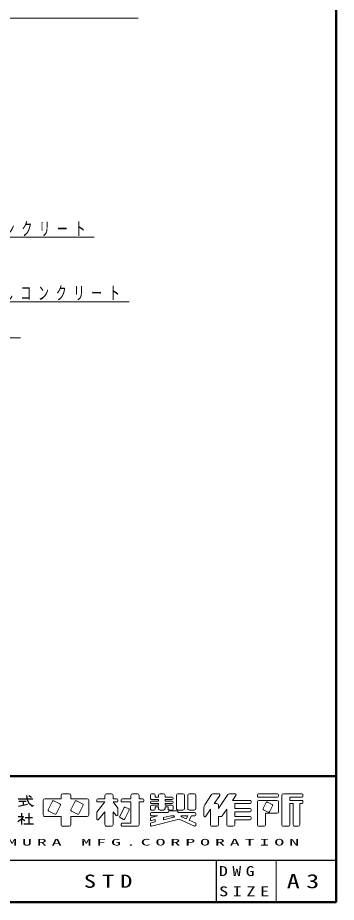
# Model space of a CAD drawing. Units: millimetres on the paper. Extents: x -385 to 0, y -594 to 267.
# Drawn here: x -53 to 0, y -594 to -446.7 of the extents above; entities that cross this region are included whole.
import ezdxf

# ---------------------------------------------------------------- set-up
doc = ezdxf.new("R2010")
doc.units = ezdxf.units.MM
doc.layers.add('LY_1', color=7, linetype='Continuous', lineweight=25)
doc.styles.add('ＭＳ ゴシック', font='')
doc.styles.get('ＭＳ ゴシック').set_extended_font_data('MS Gothic')

msp = doc.modelspace()

# ---------------------------------------------------------------- linework, layer by layer
at = {"layer": 'LY_1', "lineweight": 50}
for p, q in [((0, -594), (0, -327)), ((-385, -573), (0, -573)), ((-385, -594), (0, -594))]:
    msp.add_line(p, q, dxfattribs=at)
at = {"layer": 'LY_1', "lineweight": 13}
for p, q in [((-74.965, -446.736), (-32.965, -446.736)), ((-58.287, -483.206), (-40.287, -483.206)), ((-58.458, -494.013), (-34.458, -494.013)), ((-58.511, -499.962), (-52.511, -499.962)), ((-45.506, -575.937), (-44.426, -575.937)), ((-38.216, -575.937), (-37.406, -575.937)), ((-33.896, -575.937), (-33.086, -575.937)), ((-30.764, -575.937), (-30.278, -575.937)), ((-28.766, -575.937), (-29.306, -575.937)), ((-26.336, -575.937), (-25.526, -575.937)), ((-24.446, -575.937), (-23.636, -575.937)), ((-21.88, -577.758), (-20.746, -576.057)), ((-20.521, -575.937), (-19.529, -575.937)), ((-19.586, -578.367), (-18.046, -576.057)), ((-17.821, -575.937), (-16.829, -575.937)), ((-12.944, -575.937), (-9.758, -575.937)), ((-8.786, -575.937), (-5.708, -575.937)), ((-48.746, -577.017), (-48.746, -579.447)), ((-48.476, -576.747), (-45.776, -576.747)), ((-47.198, -577.162), (-47.918, -578.6)), ((-45.975, -577.592), (-46.981, -577.089)), ((-45.776, -576.207), (-45.776, -576.747)), ((-44.156, -576.207), (-44.156, -576.747)), ((-44.156, -576.747), (-41.456, -576.747)), ((-43.418, -577.162), (-44.138, -578.6)), ((-42.195, -577.592), (-43.201, -577.089)), ((-41.186, -577.017), (-41.186, -579.447)), ((-39.836, -576.909), (-39.836, -577.125)), ((-38.486, -577.287), (-39.836, -578.974)), ((-39.674, -576.747), (-38.486, -576.747)), ((-39.674, -577.287), (-38.486, -577.287)), ((-38.486, -576.207), (-38.486, -576.747)), ((-37.136, -576.207), (-37.136, -576.747)), ((-37.136, -576.747), (-36.488, -576.747)), ((-37.136, -577.287), (-36.326, -578.299)), ((-37.136, -577.287), (-36.488, -577.287)), ((-36.326, -576.909), (-36.326, -577.125)), ((-35.786, -576.909), (-35.786, -577.125)), ((-35.624, -576.747), (-34.166, -576.747)), ((-35.624, -577.287), (-34.166, -577.287)), ((-34.166, -576.207), (-34.166, -576.747)), ((-34.166, -577.287), (-34.166, -580.797)), ((-32.816, -576.207), (-32.816, -576.747)), ((-32.816, -576.747), (-32.168, -576.747)), ((-32.816, -577.287), (-32.816, -581.067)), ((-32.816, -577.287), (-32.168, -577.287)), ((-32.006, -576.909), (-32.006, -577.125)), ((-30.926, -576.099), (-30.926, -576.72)), ((-30.926, -577.314), (-30.926, -577.395)), ((-30.764, -576.882), (-29.576, -576.882)), ((-30.764, -577.152), (-29.576, -577.152)), ((-30.764, -577.557), (-29.576, -577.557)), ((-30.116, -576.099), (-30.116, -576.477)), ((-30.116, -576.477), (-29.576, -576.477)), ((-29.576, -576.207), (-29.576, -576.477)), ((-29.576, -576.882), (-29.576, -577.152)), ((-29.576, -577.557), (-29.576, -577.827)), ((-28.496, -576.207), (-28.496, -576.477)), ((-28.496, -576.477), (-27.308, -576.477)), ((-28.496, -576.882), (-27.308, -576.882)), ((-28.496, -576.882), (-28.496, -577.152)), ((-28.496, -577.152), (-27.308, -577.152)), ((-28.496, -577.557), (-27.308, -577.557)), ((-28.496, -577.557), (-28.496, -577.827)), ((-27.146, -576.639), (-27.146, -576.72)), ((-27.146, -577.314), (-27.146, -577.395)), ((-26.606, -576.207), (-26.606, -578.367)), ((-25.256, -576.207), (-25.256, -578.367)), ((-24.716, -576.207), (-24.716, -578.367)), ((-23.366, -576.207), (-23.366, -578.367)), ((-20.306, -577.557), (-19.394, -576.189)), ((-20.306, -577.557), (-19.856, -577.557)), ((-17.246, -577.017), (-16.694, -576.189)), ((-17.246, -577.017), (-14.348, -577.017)), ((-16.886, -577.557), (-14.348, -577.557)), ((-16.886, -577.557), (-16.886, -578.367)), ((-14.186, -577.179), (-14.186, -577.395)), ((-13.106, -576.099), (-13.106, -576.315)), ((-13.106, -577.287), (-13.106, -581.067)), ((-12.944, -576.477), (-9.758, -576.477)), ((-12.836, -577.017), (-9.866, -577.017)), ((-11.666, -577.378), (-12.17, -578.384)), ((-11.449, -577.305), (-10.659, -577.7)), ((-9.596, -576.099), (-9.596, -576.315)), ((-9.596, -577.287), (-9.596, -578.907)), ((-9.056, -576.207), (-9.056, -581.067)), ((-7.706, -576.477), (-7.706, -577.017)), ((-7.706, -576.477), (-5.708, -576.477)), ((-7.706, -577.017), (-5.708, -577.017)), ((-7.706, -577.557), (-7.166, -577.557)), ((-7.706, -577.557), (-7.706, -581.067)), ((-7.166, -577.557), (-7.166, -581.067)), ((-6.086, -577.557), (-5.708, -577.557)), ((-6.086, -577.557), (-6.086, -581.067)), ((-5.546, -576.099), (-5.546, -576.315)), ((-5.546, -577.179), (-5.546, -577.395)), ((-47.845, -578.817), (-46.839, -579.32)), ((-46.622, -579.248), (-45.902, -577.81)), ((-44.065, -578.817), (-43.059, -579.32)), ((-42.842, -579.248), (-42.122, -577.81)), ((-39.836, -578.974), (-39.836, -580.132)), ((-38.486, -578.907), (-39.547, -580.234)), ((-38.486, -578.907), (-38.486, -581.067)), ((-37.136, -578.907), (-36.614, -579.559)), ((-37.136, -578.907), (-37.136, -581.067)), ((-36.326, -578.299), (-36.326, -579.457)), ((-35.318, -578.242), (-36.038, -579.68)), ((-34.454, -578.674), (-35.174, -580.112)), ((-35.101, -578.169), (-34.527, -578.456)), ((-30.926, -577.989), (-30.926, -578.475)), ((-30.764, -577.827), (-29.576, -577.827)), ((-30.764, -578.637), (-30.278, -578.637)), ((-30.764, -579.042), (-27.956, -579.042)), ((-30.116, -578.097), (-29.576, -578.097)), ((-30.116, -578.097), (-30.116, -578.475)), ((-29.576, -578.097), (-29.576, -578.367)), ((-29.306, -578.637), (-28.766, -578.637)), ((-28.496, -577.827), (-27.308, -577.827)), ((-28.496, -578.097), (-28.496, -578.367)), ((-28.496, -578.097), (-27.956, -578.097)), ((-27.956, -578.097), (-27.956, -578.475)), ((-27.956, -578.934), (-27.956, -579.042)), ((-27.794, -578.637), (-27.308, -578.637)), ((-27.794, -578.772), (-26.498, -578.772)), ((-27.146, -577.989), (-27.146, -578.475)), ((-26.336, -578.637), (-25.526, -578.637)), ((-26.336, -578.934), (-26.336, -579.042)), ((-26.336, -579.042), (-23.528, -579.042)), ((-24.446, -578.637), (-23.636, -578.637)), ((-22.016, -578.207), (-22.016, -579.587)), ((-21.719, -579.677), (-20.936, -578.502)), ((-20.936, -578.502), (-20.936, -581.067)), ((-19.586, -577.827), (-19.586, -578.367)), ((-18.966, -579.596), (-18.236, -578.502)), ((-18.236, -578.502), (-18.236, -581.067)), ((-16.886, -578.367), (-14.348, -578.367)), ((-16.886, -578.907), (-16.886, -579.717)), ((-16.886, -578.907), (-14.348, -578.907)), ((-14.186, -578.529), (-14.186, -578.745)), ((-12.097, -578.601), (-11.307, -578.996)), ((-10.586, -577.918), (-11.09, -578.924)), ((-48.476, -579.717), (-45.776, -579.717)), ((-45.776, -579.717), (-45.776, -581.067)), ((-44.156, -579.717), (-41.456, -579.717)), ((-44.156, -579.717), (-44.156, -581.067)), ((-35.965, -579.897), (-35.391, -580.184)), ((-30.926, -579.204), (-30.926, -579.42)), ((-30.926, -580.005), (-30.926, -580.227)), ((-29.74, -579.582), (-30.803, -579.848)), ((-30.764, -579.582), (-29.74, -579.582)), ((-26.15, -580.159), (-30.725, -581.303)), ((-30.116, -580.232), (-30.725, -580.385)), ((-30.116, -580.232), (-30.116, -580.594)), ((-27.513, -579.582), (-28.766, -579.895)), ((-27.023, -579.821), (-28.766, -580.257)), ((-28.766, -579.895), (-28.766, -580.257)), ((-27.513, -579.582), (-27.053, -579.582)), ((-26.15, -580.159), (-23.594, -581.295)), ((-25.771, -579.737), (-24.968, -580.094)), ((-25.738, -579.582), (-24.712, -579.582)), ((-24.968, -580.094), (-24.712, -579.582)), ((-24.474, -580.313), (-24.108, -579.582)), ((-24.474, -580.313), (-23.462, -580.763)), ((-24.108, -579.582), (-23.528, -579.582)), ((-23.366, -579.204), (-23.366, -579.42)), ((-19.586, -579.717), (-19.19, -579.717)), ((-19.586, -579.717), (-19.586, -581.067)), ((-16.886, -579.717), (-14.348, -579.717)), ((-16.886, -580.257), (-16.886, -581.067)), ((-16.886, -580.257), (-14.348, -580.257)), ((-14.186, -579.879), (-14.186, -580.095)), ((-11.756, -579.177), (-11.756, -581.067)), ((-11.756, -579.177), (-9.866, -579.177)), ((-45.506, -581.337), (-44.426, -581.337)), ((-38.216, -581.337), (-37.406, -581.337)), ((-35.786, -580.959), (-35.786, -581.175)), ((-35.624, -580.797), (-34.166, -580.797)), ((-35.624, -581.337), (-33.086, -581.337)), ((-30.926, -580.923), (-30.926, -581.146)), ((-30.116, -580.594), (-30.803, -580.766)), ((-23.366, -580.911), (-23.366, -581.147)), ((-20.666, -581.337), (-19.856, -581.337)), ((-17.966, -581.337), (-17.156, -581.337)), ((-12.836, -581.337), (-12.026, -581.337)), ((-8.786, -581.337), (-7.976, -581.337)), ((-6.896, -581.337), (-6.356, -581.337)), ((-10, -587), (-10, -594))]:
    msp.add_line(p, q, dxfattribs=at)
at = {"layer": 'LY_1'}
for p, q in [((-52.931, -576.747), (-50.501, -576.747)), ((-52.796, -577.152), (-51.581, -577.152)), ((-52.121, -577.152), (-52.121, -577.827)), ((-50.719, -576.533), (-51.16, -576.239)), ((-52.889, -577.98), (-51.353, -577.673)), ((-52.931, -579.717), (-52.051, -579.717)), ((-52.391, -579.177), (-52.391, -579.717)), ((-52.391, -580.09), (-52.391, -581.067)), ((-52.34, -580.04), (-51.796, -580.354)), ((-51.783, -579.852), (-50.568, -579.852)), ((-51.176, -579.177), (-51.176, -580.932)), ((-51.986, -580.932), (-50.366, -580.932))]:
    msp.add_line(p, q, dxfattribs=at)
at = {"layer": 'LY_1', "color": 211}
for p, q in [((-242.5, -587), (0, -587)), ((-20, -587), (-20, -594))]:
    msp.add_line(p, q, dxfattribs=at)
at = {"layer": 'LY_1', "lineweight": 13}
for centre, radius, start, end in [((-45.506, -576.207), 0.27, 89.99998, 179.99996), ((-44.426, -576.207), 0.27, 0, 89.99998), ((-38.216, -576.207), 0.27, 89.99998, 179.99996), ((-37.406, -576.207), 0.27, 0, 89.99998), ((-33.896, -576.207), 0.27, 89.99998, 179.99996), ((-33.086, -576.207), 0.27, 0, 89.99998), ((-30.764, -576.099), 0.162, 89.99998, 179.99996), ((-30.278, -576.099), 0.162, 0, 89.99998), ((-29.306, -576.207), 0.27, 89.99998, 179.99996), ((-28.766, -576.207), 0.27, 0, 89.99998), ((-26.336, -576.207), 0.27, 89.99998, 179.99996), ((-25.526, -576.207), 0.27, 0, 89.99998), ((-24.446, -576.207), 0.27, 89.99998, 179.99996), ((-23.636, -576.207), 0.27, 0, 89.99998), ((-20.521, -576.207), 0.27, 89.99998, 146.30984), ((-19.529, -576.099), 0.162, 326.31015, 89.99998), ((-17.821, -576.207), 0.27, 89.99998, 146.3098), ((-16.829, -576.099), 0.162, 326.31003, 89.99998), ((-12.944, -576.099), 0.162, 89.99998, 179.99996), ((-9.758, -576.099), 0.162, 0, 89.99998), ((-8.786, -576.207), 0.27, 89.99998, 179.99996), ((-5.708, -576.099), 0.162, 0, 89.99998), ((-48.476, -577.017), 0.27, 89.99998, 179.99996), ((-47.054, -577.234), 0.162, 63.43492, 153.43499), ((-43.274, -577.234), 0.162, 63.43492, 153.43499), ((-41.456, -577.017), 0.27, 0, 89.99998), ((-39.674, -576.909), 0.162, 89.99998, 179.99996), ((-39.674, -577.125), 0.162, 179.99998, 270.00002), ((-36.488, -576.909), 0.162, 0, 89.99998), ((-36.488, -577.125), 0.162, 270.00002, 0), ((-35.624, -576.909), 0.162, 89.99998, 179.99996), ((-35.624, -577.125), 0.162, 179.99998, 270.00002), ((-32.168, -576.909), 0.162, 0, 89.99998), ((-32.168, -577.125), 0.162, 270.00002, 0), ((-30.764, -576.72), 0.162, 179.99998, 270.00002), ((-30.764, -577.314), 0.162, 89.99998, 179.99996), ((-30.764, -577.395), 0.162, 179.99998, 270.00002), ((-27.308, -576.639), 0.162, 0, 89.99998), ((-27.308, -576.72), 0.162, 270.00002, 0), ((-27.308, -577.314), 0.162, 0, 89.99998), ((-27.308, -577.395), 0.162, 270.00002, 0), ((-19.856, -577.827), 0.27, 0, 89.99998), ((-14.348, -577.179), 0.162, 0, 89.99998), ((-14.348, -577.395), 0.162, 270.00002, 0), ((-12.944, -576.315), 0.162, 179.99998, 270.00002), ((-12.836, -577.287), 0.27, 89.99998, 179.99996), ((-11.522, -577.45), 0.162, 63.43447, 153.43474), ((-9.866, -577.287), 0.27, 0, 89.99998), ((-9.758, -576.315), 0.162, 270.00002, 0), ((-5.708, -576.315), 0.162, 270.00002, 0), ((-5.708, -577.179), 0.162, 0, 89.99998), ((-5.708, -577.395), 0.162, 270.00002, 0), ((-47.773, -578.672), 0.162, 153.43495, 243.43485), ((-46.047, -577.737), 0.162, 333.4349, 63.43487), ((-43.993, -578.672), 0.162, 153.43495, 243.43485), ((-42.267, -577.737), 0.162, 333.4349, 63.43487), ((-35.174, -578.314), 0.162, 63.43487, 153.43498), ((-34.599, -578.601), 0.162, 333.43492, 63.43493), ((-30.764, -577.989), 0.162, 89.99998, 179.99996), ((-30.764, -578.475), 0.162, 179.99998, 270.00002), ((-30.764, -579.204), 0.162, 89.99998, 179.99996), ((-30.278, -578.475), 0.162, 270.00002, 0), ((-29.306, -578.367), 0.27, 179.99998, 270.00002), ((-28.766, -578.367), 0.27, 270.00002, 0), ((-27.794, -578.475), 0.162, 179.99998, 270.00002), ((-27.794, -578.934), 0.162, 89.99998, 179.99996), ((-27.308, -577.989), 0.162, 0, 89.99998), ((-27.308, -578.475), 0.162, 270.00002, 0), ((-26.336, -578.367), 0.27, 179.99998, 270.00002), ((-26.498, -578.934), 0.162, 0, 89.99998), ((-25.526, -578.367), 0.27, 270.00002, 0), ((-24.446, -578.367), 0.27, 179.99998, 270.00002), ((-23.636, -578.367), 0.27, 270.00002, 0), ((-23.528, -579.204), 0.162, 0, 89.99998), ((-21.206, -578.207), 0.81, 146.30999, 179.99996), ((-14.348, -578.529), 0.162, 0, 89.99998), ((-14.348, -578.745), 0.162, 270.00002, 0), ((-12.025, -578.456), 0.162, 153.43517, 243.43529), ((-11.234, -578.851), 0.162, 243.43534, 333.43491), ((-10.731, -577.845), 0.162, 333.43484, 63.43447), ((-9.866, -578.907), 0.27, 270.00002, 0), ((-48.476, -579.447), 0.27, 179.99998, 270.00002), ((-46.766, -579.175), 0.162, 243.43498, 333.43496), ((-42.986, -579.175), 0.162, 243.43498, 333.43496), ((-41.456, -579.447), 0.27, 270.00002, 0), ((-39.674, -580.132), 0.162, 179.99998, 321.34037), ((-36.488, -579.457), 0.162, 218.65962, 0), ((-35.893, -579.752), 0.162, 153.43487, 243.4348), ((-35.318, -580.039), 0.162, 243.43487, 333.43498), ((-30.764, -579.42), 0.162, 179.99998, 270.00002), ((-30.764, -580.005), 0.162, 104.03614, 179.99996), ((-30.764, -580.227), 0.162, 179.99998, 284.03612), ((-27.053, -579.703), 0.121, 284.0365, 89.99998), ((-25.738, -579.663), 0.081, 89.99998, 246.03817), ((-23.528, -579.42), 0.162, 270.00002, 0), ((-21.854, -579.587), 0.162, 179.99998, 326.30997), ((-19.19, -579.447), 0.27, 270.00002, 326.31002), ((-14.348, -579.879), 0.162, 0, 89.99998), ((-14.348, -580.095), 0.162, 270.00002, 0), ((-45.506, -581.067), 0.27, 179.99998, 270.00002), ((-44.426, -581.067), 0.27, 270.00002, 0), ((-38.216, -581.067), 0.27, 179.99998, 270.00002), ((-37.406, -581.067), 0.27, 270.00002, 0), ((-35.624, -580.959), 0.162, 89.99998, 179.99996), ((-35.624, -581.175), 0.162, 179.99998, 270.00002), ((-33.086, -581.067), 0.27, 270.00002, 0), ((-30.764, -580.923), 0.162, 104.03614, 179.99996), ((-30.764, -581.146), 0.162, 179.99998, 284.03612), ((-23.528, -581.147), 0.162, 246.03699, 0), ((-23.528, -580.911), 0.162, 0, 66.03701), ((-20.666, -581.067), 0.27, 179.99998, 270.00002), ((-19.856, -581.067), 0.27, 270.00002, 0), ((-17.966, -581.067), 0.27, 179.99998, 270.00002), ((-17.156, -581.067), 0.27, 270.00002, 0), ((-12.836, -581.067), 0.27, 179.99998, 270.00002), ((-12.026, -581.067), 0.27, 270.00002, 0), ((-8.786, -581.067), 0.27, 179.99998, 270.00002), ((-7.976, -581.067), 0.27, 270.00002, 0), ((-6.896, -581.067), 0.27, 179.99998, 270.00002), ((-6.356, -581.067), 0.27, 270.00002, 0)]:
    msp.add_arc(centre, radius, start, end, dxfattribs=at)
at = {"layer": 'LY_1'}
for centre, radius, start, end in [((-49.563, -576.306), 1.953, 177.09472, 240.51891), ((-51.54, -577.195), 1.299, 321.42112, 334.8249), ((-55.66, -576.774), 4.657, 304.87257, 320.80411)]:
    msp.add_arc(centre, radius, start, end, dxfattribs=at)

# ---------------------------------------------------------------- texts
at = {"layer": 'LY_1', "char_height": 2.199, "style": 'ＭＳ ゴシック'}
for s, insert, attachment_point in [('\\T1.64;\\W0.6;コンクリート', (-58.287, -483.056), 7), ('\\T1.64;\\W0.6;均しコンクリート', (-58.458, -493.863), 7), ('\\T1.5;\\W1.35;STD', (-42, -590.5), 4)]:
    msp.add_mtext(s, dxfattribs=dict(at, insert=insert, attachment_point=attachment_point))
at = {"layer": 'LY_1', "color": 4, "style": 'ＭＳ ゴシック'}
for s, insert, char_height, attachment_point in [('\\T1.5;\\W2.2;NAKAMURA\\~MFG.CORPORATION', (-35, -584), 1.1, 5), ('\\T1.52;\\W1.3;DWG', (-19.5, -588.812), 1.65, 4), ('\\T1.5;\\W1.35;A3', (-5, -590.5), 2.346, 5), ('\\T1.5;\\W1.35;SIZE', (-19.5, -592.188), 1.65, 4)]:
    msp.add_mtext(s, dxfattribs=dict(at, insert=insert, char_height=char_height, attachment_point=attachment_point))

doc.saveas('drawing.dxf')
